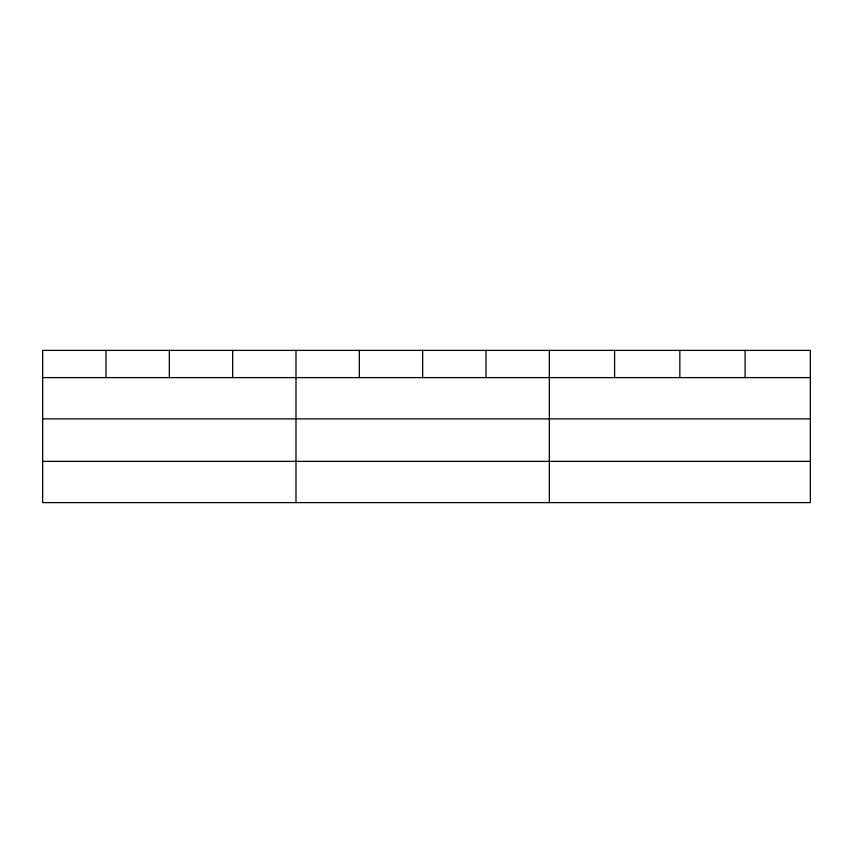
<?xml version="1.0" encoding="UTF-8"?>
<svg xmlns="http://www.w3.org/2000/svg" width="853" height="853" viewBox="0 0 853 853"><rect width="100%" height="100%" fill="white"/><g stroke="black" fill="none" stroke-linecap="round" stroke-linejoin="round"><path stroke-width="1.28" d="M810.35 418.866L810.35 350.391L42.65 350.391L42.65 502.609L810.35 502.609L810.35 418.866L42.65 418.866M42.65 377.612L810.35 377.612M42.65 461.366L810.35 461.366M745.095 350.391L745.095 377.612M679.841 350.391L679.841 377.612M614.586 350.391L614.586 377.612M549.332 350.391L549.332 502.609M485.997 350.391L485.997 377.612M422.661 350.391L422.661 377.612M359.326 350.391L359.326 377.612M295.991 350.391L295.991 502.609M232.656 350.391L232.656 377.612M169.321 350.391L169.321 377.612M105.985 350.391L105.985 377.612"/></g></svg>
